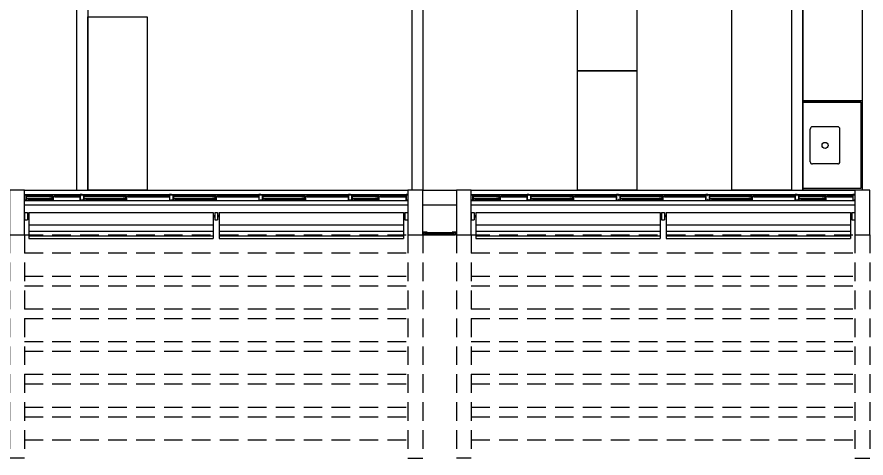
# Model space of a CAD drawing. Header units: millimetres. Extents: x 2128 to 2646, y 1972 to 2207.
# Drawn here: x 2378.56 to 2389.96, y 2006.32 to 2012.24 of the extents above; entities that cross this region are included whole.
import ezdxf

# ---------------------------------------------------------------- set-up
doc = ezdxf.new("R2010")
doc.units = ezdxf.units.MM
doc.linetypes.add('HIDDEN', pattern=[0.375, 0.25, -0.125])
for name, color, linetype in [('AR-ALV', 2, 'Continuous'), ('AR-BANCADAS', 1, 'Continuous'), ('AR-BRISES', 1, 'Continuous'), ('AR-ESQ', 1, 'Continuous'), ('AR-ESTC', 3, 'Continuous'), ('AR-PEITORIL', 1, 'Continuous'), ('AR-PERGOLAPROJ', 1, 'HIDDEN'), ('BC- VISTA', 1, 'Continuous'), ('BC-CUBA', 1, 'Continuous'), ('BR-LINHAS', 1, 'Continuous'), ('BR-MONTANTE', 242, 'Continuous'), ('BR-PAINEL', 1, 'Continuous'), ('BR-SUPORTE', 1, 'Continuous'), ('COZ1', 1, 'Continuous'), ('DT-ESQ-BAGUETE-C', 1, 'Continuous'), ('DT-ESQ-BAGUETE-V', 1, 'Continuous'), ('DT-ESQ-CHAPA DOBRADA-V', 1, 'Continuous'), ('DT-ESQ-PERFIL CADEIRA-C', 2, 'Continuous'), ('DT-ESQ-PERFIL CADEIRA-V', 2, 'Continuous'), ('DT-ESQ-PERFIL U SIMPLES-C', 2, 'Continuous'), ('DT-ESQ-PERFIL U-C', 2, 'Continuous'), ('DT-ESQ-PERFIL U-V', 1, 'Continuous'), ('DT-ESQ-VENEZIANA-C', 1, 'Continuous'), ('DT-ESQ-VENEZIANA-V', 1, 'Continuous'), ('DT-ESQ-VIDRO-C', 2, 'Continuous'), ('DT-TXTMOD', 1, 'Continuous'), ('PG-PROJ', 1, 'HIDDEN')]:
    doc.layers.add(name, color=color, linetype=linetype)
doc.styles.add('S10', font='simplex.shx', dxfattribs={"height": 0.1})

# ---------------------------------------------------------------- blocks, each defined once
blk = doc.blocks.new('EF40-P')
at = {"layer": 'DT-ESQ-BAGUETE-C', "ltscale": 0.1}
for points in [[(0.073, -0.125), (0.06, -0.125), (0.06, -0.124), (0.073, -0.124, 0.414214), (0.073, -0.123), (0.073, -0.112, 0.414214), (0.073, -0.112), (0.06, -0.112), (0.06, -0.11), (0.073, -0.11, -0.414214), (0.075, -0.112), (0.075, -0.124, -0.414214)], [(0.339, -0.125), (0.352, -0.125), (0.352, -0.124), (0.34, -0.124, -0.414214), (0.339, -0.123), (0.339, -0.112, -0.414214), (0.34, -0.112), (0.352, -0.112), (0.352, -0.11), (0.339, -0.11, 0.414214), (0.337, -0.112), (0.337, -0.124, 0.414214)], [(0.422, -0.08), (0.409, -0.08), (0.409, -0.079), (0.422, -0.079, 0.414214), (0.422, -0.078), (0.422, -0.067, 0.414214), (0.422, -0.067), (0.409, -0.067), (0.409, -0.065), (0.422, -0.065, -0.414214), (0.424, -0.067), (0.424, -0.079, -0.414214)], [(0.702, -0.08), (0.715, -0.08), (0.715, -0.079), (0.702, -0.079, -0.414214), (0.702, -0.078), (0.702, -0.067, -0.414214), (0.702, -0.067), (0.715, -0.067), (0.715, -0.065), (0.702, -0.065, 0.414214), (0.7, -0.067), (0.7, -0.079, 0.414214)], [(0.848, -0.125), (0.835, -0.125), (0.835, -0.124), (0.848, -0.124, 0.414214), (0.848, -0.123), (0.848, -0.112, 0.414214), (0.848, -0.112), (0.835, -0.112), (0.835, -0.11), (0.848, -0.11, -0.414214), (0.85, -0.112), (0.85, -0.124, -0.414214)], [(1.326, -0.125), (1.34, -0.125), (1.34, -0.124), (1.327, -0.124, -0.414214), (1.326, -0.123), (1.326, -0.112, -0.414214), (1.327, -0.112), (1.34, -0.112), (1.34, -0.11), (1.326, -0.11, 0.414214), (1.325, -0.112), (1.325, -0.124, 0.414214)], [(1.41, -0.08), (1.396, -0.08), (1.396, -0.079), (1.409, -0.079, 0.414214), (1.41, -0.078), (1.41, -0.067, 0.414214), (1.409, -0.067), (1.396, -0.067), (1.396, -0.065), (1.41, -0.065, -0.414214), (1.411, -0.067), (1.411, -0.079, -0.414214)], [(1.901, -0.08), (1.915, -0.08), (1.915, -0.079), (1.902, -0.079, -0.414214), (1.901, -0.078), (1.901, -0.067, -0.414214), (1.902, -0.067), (1.915, -0.067), (1.915, -0.065), (1.901, -0.065, 0.414214), (1.9, -0.067), (1.9, -0.079, 0.414214)], [(2.048, -0.125), (2.035, -0.125), (2.035, -0.124), (2.048, -0.124, 0.414214), (2.048, -0.123), (2.048, -0.112, 0.414214), (2.048, -0.112), (2.035, -0.112), (2.035, -0.11), (2.048, -0.11, -0.414214), (2.05, -0.112), (2.05, -0.124, -0.414214)], [(2.526, -0.125), (2.54, -0.125), (2.54, -0.124), (2.527, -0.124, -0.414214), (2.526, -0.123), (2.526, -0.112, -0.414214), (2.527, -0.112), (2.54, -0.112), (2.54, -0.11), (2.526, -0.11, 0.414214), (2.525, -0.112), (2.525, -0.124, 0.414214)], [(2.61, -0.08), (2.596, -0.08), (2.596, -0.079), (2.609, -0.079, 0.414214), (2.61, -0.078), (2.61, -0.067, 0.414214), (2.609, -0.067), (2.596, -0.067), (2.596, -0.065), (2.61, -0.065, -0.414214), (2.611, -0.067), (2.611, -0.079, -0.414214)], [(3.101, -0.08), (3.115, -0.08), (3.115, -0.079), (3.102, -0.079, -0.414214), (3.101, -0.078), (3.101, -0.067, -0.414214), (3.102, -0.067), (3.115, -0.067), (3.115, -0.065), (3.101, -0.065, 0.414214), (3.1, -0.067), (3.1, -0.079, 0.414214)], [(3.248, -0.125), (3.235, -0.125), (3.235, -0.124), (3.248, -0.124, 0.414214), (3.248, -0.123), (3.248, -0.112, 0.414214), (3.248, -0.112), (3.235, -0.112), (3.235, -0.11), (3.248, -0.11, -0.414214), (3.25, -0.112), (3.25, -0.124, -0.414214)], [(3.726, -0.125), (3.74, -0.125), (3.74, -0.124), (3.727, -0.124, -0.414214), (3.726, -0.123), (3.726, -0.112, -0.414214), (3.727, -0.112), (3.74, -0.112), (3.74, -0.11), (3.726, -0.11, 0.414214), (3.725, -0.112), (3.725, -0.124, 0.414214)], [(3.81, -0.08), (3.796, -0.08), (3.796, -0.079), (3.809, -0.079, 0.414214), (3.81, -0.078), (3.81, -0.067, 0.414214), (3.809, -0.067), (3.796, -0.067), (3.796, -0.065), (3.81, -0.065, -0.414214), (3.811, -0.067), (3.811, -0.079, -0.414214)], [(4.301, -0.08), (4.315, -0.08), (4.315, -0.079), (4.302, -0.079, -0.414214), (4.301, -0.078), (4.301, -0.067, -0.414214), (4.302, -0.067), (4.315, -0.067), (4.315, -0.065), (4.301, -0.065, 0.414214), (4.3, -0.067), (4.3, -0.079, 0.414214)], [(4.448, -0.125), (4.435, -0.125), (4.435, -0.124), (4.448, -0.124, 0.414214), (4.448, -0.123), (4.448, -0.112, 0.414214), (4.448, -0.112), (4.435, -0.112), (4.435, -0.11), (4.448, -0.11, -0.414214), (4.45, -0.112), (4.45, -0.124, -0.414214)], [(4.714, -0.125), (4.727, -0.125), (4.727, -0.124), (4.714, -0.124, -0.414214), (4.714, -0.123), (4.714, -0.112, -0.414214), (4.714, -0.112), (4.727, -0.112), (4.727, -0.11), (4.714, -0.11, 0.414214), (4.712, -0.112), (4.712, -0.124, 0.414214)], [(4.797, -0.08), (4.784, -0.08), (4.784, -0.079), (4.797, -0.079, 0.414214), (4.797, -0.078), (4.797, -0.067, 0.414214), (4.797, -0.067), (4.784, -0.067), (4.784, -0.065), (4.797, -0.065, -0.414214), (4.799, -0.067), (4.799, -0.079, -0.414214)], [(5.076, -0.08), (5.09, -0.08), (5.09, -0.079), (5.077, -0.079, -0.414214), (5.076, -0.078), (5.076, -0.067, -0.414214), (5.077, -0.067), (5.09, -0.067), (5.09, -0.065), (5.076, -0.065, 0.414214), (5.075, -0.067), (5.075, -0.079, 0.414214)]]:
    blk.add_lwpolyline(points, format="xyb", close=True, dxfattribs=at)
at = {"layer": 'DT-ESQ-BAGUETE-V', "ltscale": 0.1}
for p, q in [((0.073, -0.11), (0.339, -0.11)), ((0.422, -0.065), (0.702, -0.065)), ((0.848, -0.11), (1.326, -0.11)), ((1.41, -0.065), (1.901, -0.065)), ((2.048, -0.11), (2.526, -0.11)), ((2.61, -0.065), (3.101, -0.065)), ((3.248, -0.11), (3.726, -0.11)), ((3.81, -0.065), (4.301, -0.065)), ((4.448, -0.11), (4.714, -0.11)), ((4.797, -0.065), (5.076, -0.065))]:
    blk.add_line(p, q, dxfattribs=at)
at = {"layer": 'DT-ESQ-CHAPA DOBRADA-V', "ltscale": 0.1}
for p, q in [((0.025, -0.077), (0.374, -0.077)), ((0.025, -0.08), (0.374, -0.08)), ((0.8, -0.077), (1.361, -0.077)), ((0.8, -0.08), (1.361, -0.08)), ((2, -0.077), (2.561, -0.077)), ((2, -0.08), (2.561, -0.08)), ((3.2, -0.077), (3.761, -0.077)), ((3.2, -0.08), (3.761, -0.08)), ((4.4, -0.077), (4.749, -0.077)), ((4.4, -0.08), (4.749, -0.08))]:
    blk.add_line(p, q, dxfattribs=at)
at = {"layer": 'DT-ESQ-PERFIL CADEIRA-C', "ltscale": 0.1}
for p, q in [((0.376, -0.088), (0.422, -0.088)), ((0.75, -0.088), (0.702, -0.088)), ((1.363, -0.088), (1.41, -0.088)), ((1.95, -0.088), (1.901, -0.088)), ((2.563, -0.088), (2.61, -0.088)), ((3.15, -0.088), (3.101, -0.088)), ((3.763, -0.088), (3.81, -0.088)), ((4.35, -0.088), (4.301, -0.088)), ((4.751, -0.088), (4.797, -0.088)), ((5.125, -0.088), (5.076, -0.088)), ((0.025, -0.134), (0.073, -0.134)), ((0.385, -0.134), (0.339, -0.134)), ((0.8, -0.134), (0.848, -0.134)), ((1.373, -0.134), (1.326, -0.134)), ((2, -0.134), (2.048, -0.134)), ((2.573, -0.134), (2.526, -0.134)), ((3.2, -0.134), (3.248, -0.134)), ((3.773, -0.134), (3.726, -0.134)), ((4.4, -0.134), (4.448, -0.134)), ((4.76, -0.134), (4.714, -0.134))]:
    blk.add_line(p, q, dxfattribs=at)
for points in [[(0.073, -0.135), (0.025, -0.135), (0.025, -0.134), (0.06, -0.134, -0.198912), (0.059, -0.133, -0.198913), (0.059, -0.132), (0.059, -0.112, 0.414214), (0.058, -0.112), (0.025, -0.112), (0.025, -0.11), (0.059, -0.11, -0.414214), (0.06, -0.112), (0.06, -0.124), (0.06, -0.125), (0.06, -0.132), (0.073, -0.132, -1)], [(0.339, -0.132, 1), (0.339, -0.135), (0.385, -0.135, 0.414214), (0.387, -0.133), (0.387, -0.112, 0.414214), (0.385, -0.11), (0.354, -0.11, 0.414214), (0.352, -0.112), (0.352, -0.132)], [(0.352, -0.134, 0.198913), (0.354, -0.133, 0.198913), (0.354, -0.132), (0.354, -0.112, -0.414214), (0.354, -0.112), (0.385, -0.112, -0.414214), (0.386, -0.112), (0.386, -0.133, -0.414214), (0.385, -0.134)], [(0.422, -0.087, -1), (0.422, -0.09), (0.376, -0.09, -0.414214), (0.374, -0.088), (0.374, -0.067, -0.414214), (0.376, -0.065), (0.407, -0.065, -0.414214), (0.409, -0.067), (0.409, -0.087)], [(0.409, -0.088, -0.198913), (0.408, -0.088, -0.198913), (0.407, -0.087), (0.407, -0.067, 0.414214), (0.407, -0.067), (0.376, -0.067, 0.414214), (0.375, -0.067), (0.375, -0.088, 0.414214), (0.376, -0.088)], [(0.702, -0.09), (0.75, -0.09), (0.75, -0.088), (0.715, -0.088, 0.198912), (0.716, -0.088, 0.198913), (0.716, -0.087), (0.716, -0.067, -0.414214), (0.717, -0.067), (0.75, -0.067), (0.75, -0.065), (0.716, -0.065, 0.414214), (0.715, -0.067), (0.715, -0.079), (0.715, -0.08), (0.715, -0.087), (0.702, -0.087, 1)], [(0.848, -0.135), (0.8, -0.135), (0.8, -0.134), (0.835, -0.134, -0.198912), (0.834, -0.133, -0.198913), (0.833, -0.132), (0.833, -0.112, 0.414214), (0.833, -0.112), (0.8, -0.112), (0.8, -0.11), (0.833, -0.11, -0.414214), (0.835, -0.112), (0.835, -0.124), (0.835, -0.125), (0.835, -0.132), (0.848, -0.132, -1)], [(1.326, -0.132, 1), (1.326, -0.135), (1.373, -0.135, 0.414214), (1.375, -0.133), (1.375, -0.112, 0.414214), (1.373, -0.11), (1.341, -0.11, 0.414214), (1.34, -0.112), (1.34, -0.132)], [(1.34, -0.134, 0.198913), (1.341, -0.133, 0.198913), (1.341, -0.132), (1.341, -0.112, -0.414214), (1.342, -0.112), (1.373, -0.112, -0.414214), (1.373, -0.112), (1.373, -0.133, -0.414214), (1.373, -0.134)], [(1.41, -0.087, -1), (1.41, -0.09), (1.363, -0.09, -0.414214), (1.361, -0.088), (1.361, -0.067, -0.414214), (1.363, -0.065), (1.395, -0.065, -0.414214), (1.396, -0.067), (1.396, -0.087)], [(1.396, -0.088, -0.198913), (1.395, -0.088, -0.198913), (1.395, -0.087), (1.395, -0.067, 0.414214), (1.394, -0.067), (1.363, -0.067, 0.414214), (1.363, -0.067), (1.363, -0.088, 0.414214), (1.363, -0.088)], [(1.901, -0.09), (1.95, -0.09), (1.95, -0.088), (1.915, -0.088, 0.198912), (1.916, -0.088, 0.198913), (1.916, -0.087), (1.916, -0.067, -0.414214), (1.917, -0.067), (1.95, -0.067), (1.95, -0.065), (1.916, -0.065, 0.414214), (1.915, -0.067), (1.915, -0.079), (1.915, -0.08), (1.915, -0.087), (1.901, -0.087, 1)], [(2.048, -0.135), (2, -0.135), (2, -0.134), (2.035, -0.134, -0.198912), (2.034, -0.133, -0.198913), (2.033, -0.132), (2.033, -0.112, 0.414214), (2.033, -0.112), (2, -0.112), (2, -0.11), (2.033, -0.11, -0.414214), (2.035, -0.112), (2.035, -0.124), (2.035, -0.125), (2.035, -0.132), (2.048, -0.132, -1)], [(2.526, -0.132, 1), (2.526, -0.135), (2.573, -0.135, 0.414214), (2.575, -0.133), (2.575, -0.112, 0.414214), (2.573, -0.11), (2.541, -0.11, 0.414214), (2.54, -0.112), (2.54, -0.132)], [(2.54, -0.134, 0.198913), (2.541, -0.133, 0.198913), (2.541, -0.132), (2.541, -0.112, -0.414214), (2.542, -0.112), (2.573, -0.112, -0.414214), (2.573, -0.112), (2.573, -0.133, -0.414214), (2.573, -0.134)], [(2.61, -0.087, -1), (2.61, -0.09), (2.563, -0.09, -0.414214), (2.561, -0.088), (2.561, -0.067, -0.414214), (2.563, -0.065), (2.595, -0.065, -0.414214), (2.596, -0.067), (2.596, -0.087)], [(2.596, -0.088, -0.198913), (2.595, -0.088, -0.198913), (2.595, -0.087), (2.595, -0.067, 0.414214), (2.594, -0.067), (2.563, -0.067, 0.414214), (2.563, -0.067), (2.563, -0.088, 0.414214), (2.563, -0.088)], [(3.101, -0.09), (3.15, -0.09), (3.15, -0.088), (3.115, -0.088, 0.198912), (3.116, -0.088, 0.198913), (3.116, -0.087), (3.116, -0.067, -0.414214), (3.117, -0.067), (3.15, -0.067), (3.15, -0.065), (3.116, -0.065, 0.414214), (3.115, -0.067), (3.115, -0.079), (3.115, -0.08), (3.115, -0.087), (3.101, -0.087, 1)], [(3.248, -0.135), (3.2, -0.135), (3.2, -0.134), (3.235, -0.134, -0.198912), (3.234, -0.133, -0.198913), (3.233, -0.132), (3.233, -0.112, 0.414214), (3.233, -0.112), (3.2, -0.112), (3.2, -0.11), (3.233, -0.11, -0.414214), (3.235, -0.112), (3.235, -0.124), (3.235, -0.125), (3.235, -0.132), (3.248, -0.132, -1)], [(3.726, -0.132, 1), (3.726, -0.135), (3.773, -0.135, 0.414214), (3.775, -0.133), (3.775, -0.112, 0.414214), (3.773, -0.11), (3.741, -0.11, 0.414214), (3.74, -0.112), (3.74, -0.132)], [(3.74, -0.134, 0.198913), (3.741, -0.133, 0.198913), (3.741, -0.132), (3.741, -0.112, -0.414214), (3.742, -0.112), (3.773, -0.112, -0.414214), (3.773, -0.112), (3.773, -0.133, -0.414214), (3.773, -0.134)], [(3.81, -0.087, -1), (3.81, -0.09), (3.763, -0.09, -0.414214), (3.761, -0.088), (3.761, -0.067, -0.414214), (3.763, -0.065), (3.795, -0.065, -0.414214), (3.796, -0.067), (3.796, -0.087)], [(3.796, -0.088, -0.198913), (3.795, -0.088, -0.198913), (3.795, -0.087), (3.795, -0.067, 0.414214), (3.794, -0.067), (3.763, -0.067, 0.414214), (3.763, -0.067), (3.763, -0.088, 0.414214), (3.763, -0.088)], [(4.301, -0.09), (4.35, -0.09), (4.35, -0.088), (4.315, -0.088, 0.198912), (4.316, -0.088, 0.198913), (4.316, -0.087), (4.316, -0.067, -0.414214), (4.317, -0.067), (4.35, -0.067), (4.35, -0.065), (4.316, -0.065, 0.414214), (4.315, -0.067), (4.315, -0.079), (4.315, -0.08), (4.315, -0.087), (4.301, -0.087, 1)], [(4.448, -0.135), (4.4, -0.135), (4.4, -0.134), (4.435, -0.134, -0.198912), (4.434, -0.133, -0.198913), (4.433, -0.132), (4.433, -0.112, 0.414214), (4.433, -0.112), (4.4, -0.112), (4.4, -0.11), (4.433, -0.11, -0.414214), (4.435, -0.112), (4.435, -0.124), (4.435, -0.125), (4.435, -0.132), (4.448, -0.132, -1)], [(4.714, -0.132, 1), (4.714, -0.135), (4.76, -0.135, 0.414214), (4.762, -0.133), (4.762, -0.112, 0.414214), (4.76, -0.11), (4.729, -0.11, 0.414214), (4.727, -0.112), (4.727, -0.132)], [(4.727, -0.134, 0.198913), (4.729, -0.133, 0.198913), (4.729, -0.132), (4.729, -0.112, -0.414214), (4.729, -0.112), (4.76, -0.112, -0.414214), (4.761, -0.112), (4.761, -0.133, -0.414214), (4.76, -0.134)], [(4.797, -0.087, -1), (4.797, -0.09), (4.751, -0.09, -0.414214), (4.749, -0.088), (4.749, -0.067, -0.414214), (4.751, -0.065), (4.782, -0.065, -0.414214), (4.784, -0.067), (4.784, -0.087)], [(4.784, -0.088, -0.198913), (4.783, -0.088, -0.198913), (4.782, -0.087), (4.782, -0.067, 0.414214), (4.782, -0.067), (4.751, -0.067, 0.414214), (4.75, -0.067), (4.75, -0.088, 0.414214), (4.751, -0.088)], [(5.076, -0.09), (5.125, -0.09), (5.125, -0.088), (5.09, -0.088, 0.198912), (5.091, -0.088, 0.198913), (5.091, -0.087), (5.091, -0.067, -0.414214), (5.092, -0.067), (5.125, -0.067), (5.125, -0.065), (5.091, -0.065, 0.414214), (5.09, -0.067), (5.09, -0.079), (5.09, -0.08), (5.09, -0.087), (5.076, -0.087, 1)]]:
    blk.add_lwpolyline(points, format="xyb", close=True, dxfattribs=at)
at = {"layer": 'DT-ESQ-PERFIL CADEIRA-V', "ltscale": 0.1}
for p, q in [((0.407, -0.09), (0.702, -0.09)), ((1.395, -0.09), (1.901, -0.09)), ((2.595, -0.09), (3.101, -0.09)), ((3.795, -0.09), (4.301, -0.09)), ((4.782, -0.09), (5.076, -0.09)), ((0.073, -0.135), (0.339, -0.135)), ((0.848, -0.135), (1.326, -0.135)), ((2.048, -0.135), (2.526, -0.135)), ((3.248, -0.135), (3.726, -0.135)), ((4.448, -0.135), (4.714, -0.135))]:
    blk.add_line(p, q, dxfattribs=at)
at = {"layer": 'DT-ESQ-PERFIL U SIMPLES-C', "ltscale": 0.1}
for points in [[(0.376, -0.102), (0.384, -0.102), (0.384, -0.1), (0.376, -0.1, -0.414214), (0.375, -0.1), (0.375, -0.092, -0.414214), (0.376, -0.091), (0.384, -0.091), (0.384, -0.09), (0.376, -0.09, 0.414214), (0.374, -0.092), (0.374, -0.1, 0.414214)], [(0.385, -0.098), (0.377, -0.098), (0.377, -0.1), (0.385, -0.1, -0.414214), (0.386, -0.1), (0.386, -0.108, -0.414214), (0.385, -0.109), (0.377, -0.109), (0.377, -0.11), (0.385, -0.11, 0.414214), (0.387, -0.108), (0.387, -0.1, 0.414214)], [(1.363, -0.102), (1.371, -0.102), (1.371, -0.1), (1.363, -0.1, -0.414214), (1.363, -0.1), (1.363, -0.092, -0.414214), (1.363, -0.091), (1.371, -0.091), (1.371, -0.09), (1.363, -0.09, 0.414214), (1.361, -0.092), (1.361, -0.1, 0.414214)], [(1.373, -0.098), (1.365, -0.098), (1.365, -0.1), (1.373, -0.1, -0.414214), (1.373, -0.1), (1.373, -0.108, -0.414214), (1.373, -0.109), (1.365, -0.109), (1.365, -0.11), (1.373, -0.11, 0.414214), (1.375, -0.108), (1.375, -0.1, 0.414214)], [(2.563, -0.102), (2.571, -0.102), (2.571, -0.1), (2.563, -0.1, -0.414214), (2.563, -0.1), (2.563, -0.092, -0.414214), (2.563, -0.091), (2.571, -0.091), (2.571, -0.09), (2.563, -0.09, 0.414214), (2.561, -0.092), (2.561, -0.1, 0.414214)], [(2.573, -0.098), (2.565, -0.098), (2.565, -0.1), (2.573, -0.1, -0.414214), (2.573, -0.1), (2.573, -0.108, -0.414214), (2.573, -0.109), (2.565, -0.109), (2.565, -0.11), (2.573, -0.11, 0.414214), (2.575, -0.108), (2.575, -0.1, 0.414214)], [(3.763, -0.102), (3.771, -0.102), (3.771, -0.1), (3.763, -0.1, -0.414214), (3.763, -0.1), (3.763, -0.092, -0.414214), (3.763, -0.091), (3.771, -0.091), (3.771, -0.09), (3.763, -0.09, 0.414214), (3.761, -0.092), (3.761, -0.1, 0.414214)], [(3.773, -0.098), (3.765, -0.098), (3.765, -0.1), (3.773, -0.1, -0.414214), (3.773, -0.1), (3.773, -0.108, -0.414214), (3.773, -0.109), (3.765, -0.109), (3.765, -0.11), (3.773, -0.11, 0.414214), (3.775, -0.108), (3.775, -0.1, 0.414214)], [(4.751, -0.102), (4.759, -0.102), (4.759, -0.1), (4.751, -0.1, -0.414214), (4.75, -0.1), (4.75, -0.092, -0.414214), (4.751, -0.091), (4.759, -0.091), (4.759, -0.09), (4.751, -0.09, 0.414214), (4.749, -0.092), (4.749, -0.1, 0.414214)], [(4.76, -0.098), (4.752, -0.098), (4.752, -0.1), (4.76, -0.1, -0.414214), (4.761, -0.1), (4.761, -0.108, -0.414214), (4.76, -0.109), (4.752, -0.109), (4.752, -0.11), (4.76, -0.11, 0.414214), (4.762, -0.108), (4.762, -0.1, 0.414214)]]:
    blk.add_lwpolyline(points, format="xyb", close=True, dxfattribs=at)
at = {"layer": 'DT-ESQ-PERFIL U-C', "ltscale": 0.1}
for points in [[(0, -0.062, -0.414214), (0.001, -0.06), (0.023, -0.06, -0.414214), (0.025, -0.062), (0.025, -0.139, -0.414214), (0.023, -0.14), (0.001, -0.14, -0.414214), (0, -0.139), (0, -0.125), (0.001, -0.125), (0.001, -0.138, 0.414214), (0.002, -0.139), (0.023, -0.139, 0.414214), (0.023, -0.138), (0.023, -0.062, 0.414214), (0.023, -0.062), (0.002, -0.062, 0.414214), (0.001, -0.062), (0.001, -0.075), (0, -0.075)], [(0.775, -0.062, 0.414214), (0.773, -0.06), (0.751, -0.06, 0.414214), (0.75, -0.062), (0.75, -0.139, 0.414214), (0.751, -0.14), (0.773, -0.14, 0.414214), (0.775, -0.139), (0.775, -0.125), (0.773, -0.125), (0.773, -0.138, -0.414214), (0.773, -0.139), (0.752, -0.139, -0.414214), (0.751, -0.138), (0.751, -0.062, -0.414214), (0.752, -0.062), (0.773, -0.062, -0.414214), (0.773, -0.062), (0.773, -0.075), (0.775, -0.075)], [(0.775, -0.062, -0.414214), (0.776, -0.06), (0.798, -0.06, -0.414214), (0.8, -0.062), (0.8, -0.139, -0.414214), (0.798, -0.14), (0.776, -0.14, -0.414214), (0.775, -0.139), (0.775, -0.125), (0.776, -0.125), (0.776, -0.138, 0.414214), (0.777, -0.139), (0.798, -0.139, 0.414214), (0.798, -0.138), (0.798, -0.062, 0.414214), (0.798, -0.062), (0.777, -0.062, 0.414214), (0.776, -0.062), (0.776, -0.075), (0.775, -0.075)], [(1.975, -0.062, 0.414214), (1.973, -0.06), (1.951, -0.06, 0.414214), (1.95, -0.062), (1.95, -0.139, 0.414214), (1.951, -0.14), (1.973, -0.14, 0.414214), (1.975, -0.139), (1.975, -0.125), (1.973, -0.125), (1.973, -0.138, -0.414214), (1.973, -0.139), (1.952, -0.139, -0.414214), (1.951, -0.138), (1.951, -0.062, -0.414214), (1.952, -0.062), (1.973, -0.062, -0.414214), (1.973, -0.062), (1.973, -0.075), (1.975, -0.075)], [(1.975, -0.062, -0.414214), (1.976, -0.06), (1.998, -0.06, -0.414214), (2, -0.062), (2, -0.139, -0.414214), (1.998, -0.14), (1.976, -0.14, -0.414214), (1.975, -0.139), (1.975, -0.125), (1.976, -0.125), (1.976, -0.138, 0.414214), (1.977, -0.139), (1.998, -0.139, 0.414214), (1.998, -0.138), (1.998, -0.062, 0.414214), (1.998, -0.062), (1.977, -0.062, 0.414214), (1.976, -0.062), (1.976, -0.075), (1.975, -0.075)], [(3.175, -0.062, 0.414214), (3.173, -0.06), (3.151, -0.06, 0.414214), (3.15, -0.062), (3.15, -0.139, 0.414214), (3.151, -0.14), (3.173, -0.14, 0.414214), (3.175, -0.139), (3.175, -0.125), (3.173, -0.125), (3.173, -0.138, -0.414214), (3.173, -0.139), (3.152, -0.139, -0.414214), (3.151, -0.138), (3.151, -0.062, -0.414214), (3.152, -0.062), (3.173, -0.062, -0.414214), (3.173, -0.062), (3.173, -0.075), (3.175, -0.075)], [(3.175, -0.062, -0.414214), (3.176, -0.06), (3.198, -0.06, -0.414214), (3.2, -0.062), (3.2, -0.139, -0.414214), (3.198, -0.14), (3.176, -0.14, -0.414214), (3.175, -0.139), (3.175, -0.125), (3.176, -0.125), (3.176, -0.138, 0.414214), (3.177, -0.139), (3.198, -0.139, 0.414214), (3.198, -0.138), (3.198, -0.062, 0.414214), (3.198, -0.062), (3.177, -0.062, 0.414214), (3.176, -0.062), (3.176, -0.075), (3.175, -0.075)], [(4.375, -0.062, 0.414214), (4.373, -0.06), (4.351, -0.06, 0.414214), (4.35, -0.062), (4.35, -0.139, 0.414214), (4.351, -0.14), (4.373, -0.14, 0.414214), (4.375, -0.139), (4.375, -0.125), (4.373, -0.125), (4.373, -0.138, -0.414214), (4.373, -0.139), (4.352, -0.139, -0.414214), (4.351, -0.138), (4.351, -0.062, -0.414214), (4.352, -0.062), (4.373, -0.062, -0.414214), (4.373, -0.062), (4.373, -0.075), (4.375, -0.075)], [(4.375, -0.062, -0.414214), (4.376, -0.06), (4.398, -0.06, -0.414214), (4.4, -0.062), (4.4, -0.139, -0.414214), (4.398, -0.14), (4.376, -0.14, -0.414214), (4.375, -0.139), (4.375, -0.125), (4.376, -0.125), (4.376, -0.138, 0.414214), (4.377, -0.139), (4.398, -0.139, 0.414214), (4.398, -0.138), (4.398, -0.062, 0.414214), (4.398, -0.062), (4.377, -0.062, 0.414214), (4.376, -0.062), (4.376, -0.075), (4.375, -0.075)], [(5.15, -0.062, 0.414214), (5.148, -0.06), (5.126, -0.06, 0.414214), (5.125, -0.062), (5.125, -0.139, 0.414214), (5.126, -0.14), (5.148, -0.14, 0.414214), (5.15, -0.139), (5.15, -0.125), (5.148, -0.125), (5.148, -0.138, -0.414214), (5.148, -0.139), (5.127, -0.139, -0.414214), (5.126, -0.138), (5.126, -0.062, -0.414214), (5.127, -0.062), (5.148, -0.062, -0.414214), (5.148, -0.062), (5.148, -0.075), (5.15, -0.075)]]:
    blk.add_lwpolyline(points, format="xyb", close=True, dxfattribs=at)
at = {"layer": 'DT-ESQ-PERFIL U-V', "ltscale": 0.1}
for p, q in [((0.023, -0.06), (0.751, -0.06)), ((0.798, -0.06), (1.951, -0.06)), ((1.998, -0.06), (3.151, -0.06)), ((3.198, -0.06), (4.351, -0.06)), ((4.398, -0.06), (5.126, -0.06)), ((0.023, -0.14), (0.751, -0.14)), ((0.798, -0.14), (1.951, -0.14)), ((1.998, -0.14), (3.151, -0.14)), ((3.198, -0.14), (4.351, -0.14)), ((4.398, -0.14), (5.126, -0.14))]:
    blk.add_line(p, q, dxfattribs=at)
at = {"layer": 'DT-ESQ-VIDRO-C', "ltscale": 0.1}
for points in [[(0.713, -0.085), (0.713, -0.082), (0.412, -0.082), (0.412, -0.085)], [(1.912, -0.085), (1.912, -0.082), (1.399, -0.082), (1.399, -0.085)], [(3.112, -0.085), (3.112, -0.082), (2.599, -0.082), (2.599, -0.085)], [(4.312, -0.085), (4.312, -0.082), (3.799, -0.082), (3.799, -0.085)], [(5.087, -0.085), (5.087, -0.082), (4.786, -0.082), (4.786, -0.085)], [(0.063, -0.13), (0.063, -0.127), (0.349, -0.127), (0.349, -0.13)], [(0.838, -0.13), (0.838, -0.127), (1.337, -0.127), (1.337, -0.13)], [(2.038, -0.13), (2.038, -0.127), (2.537, -0.127), (2.537, -0.13)], [(3.238, -0.13), (3.238, -0.127), (3.737, -0.127), (3.737, -0.13)], [(4.438, -0.13), (4.438, -0.127), (4.724, -0.127), (4.724, -0.13)]]:
    blk.add_lwpolyline(points, close=True, dxfattribs=at)
at = {"layer": 'DT-TXTMOD', "ltscale": 0.1, "style": 'S10', "flags": 3}
for tag, p in [('M01', (0.025, -0.28)), ('M02', (0.325, -0.28)), ('M03', (0.627, -0.28)), ('M04', (0.929, -0.28)), ('M05', (1.231, -0.28)), ('M06', (1.532, -0.28)), ('M07', (1.834, -0.28)), ('M08', (2.136, -0.28)), ('M09', (2.438, -0.28)), ('M10', (2.739, -0.28)), ('M11', (3.041, -0.28)), ('M12', (3.343, -0.28)), ('M13', (3.645, -0.28)), ('M14', (3.946, -0.28)), ('M15', (4.248, -0.28)), ('M16', (4.55, -0.28)), ('M17', (4.852, -0.28))]:
    blk.add_attdef(tag, p, '', height=0.1, dxfattribs=at)
blk = doc.blocks.new('BR-MODULO1')
at = {"layer": 'BR-LINHAS'}
for p, q in [((0.06, -0.265), (2.535, -0.265)), ((2.615, -0.265), (5.09, -0.265)), ((0.06, -0.352), (2.535, -0.352)), ((0.06, -0.415), (2.535, -0.415)), ((2.615, -0.352), (5.09, -0.352)), ((2.615, -0.415), (5.09, -0.415))]:
    blk.add_line(p, q, dxfattribs=at)
at = {"layer": 'BR-MONTANTE'}
for p, q in [((0, -0.1), (0, -0.2)), ((0, -0.1), (0.04, -0.1)), ((0.04, -0.1), (0.04, -0.2)), ((2.555, -0.1), (2.595, -0.1)), ((2.555, -0.1), (2.555, -0.2)), ((2.595, -0.1), (2.595, -0.2)), ((5.11, -0.1), (5.11, -0.2)), ((5.11, -0.1), (5.15, -0.1)), ((5.15, -0.1), (5.15, -0.2)), ((0, -0.2), (0.04, -0.2)), ((2.555, -0.2), (2.595, -0.2)), ((5.11, -0.2), (5.15, -0.2))]:
    blk.add_line(p, q, dxfattribs=at)
at = {"layer": 'BR-PAINEL'}
for p, q in [((0.06, -0.1), (2.535, -0.1)), ((0.06, -0.1), (0.06, -0.45)), ((2.535, -0.1), (2.535, -0.45)), ((2.615, -0.1), (2.615, -0.45)), ((2.615, -0.1), (5.09, -0.1)), ((5.09, -0.1), (5.09, -0.45)), ((0.06, -0.45), (2.535, -0.45)), ((2.615, -0.45), (5.09, -0.45))]:
    blk.add_line(p, q, dxfattribs=at)
at = {"layer": 'BR-SUPORTE'}
for p, q in [((0.04, -0.14), (0.06, -0.14)), ((0.04, -0.16), (0.06, -0.16)), ((0.05, -0.14), (0.05, -0.16)), ((2.535, -0.14), (2.555, -0.14)), ((2.535, -0.16), (2.555, -0.16)), ((2.545, -0.14), (2.545, -0.16)), ((2.615, -0.14), (2.595, -0.14)), ((2.615, -0.16), (2.595, -0.16)), ((2.605, -0.14), (2.605, -0.16)), ((5.09, -0.14), (5.11, -0.14)), ((5.09, -0.16), (5.11, -0.16)), ((5.1, -0.14), (5.1, -0.16))]:
    blk.add_line(p, q, dxfattribs=at)
blk = doc.blocks.new('PG-MODULO1-PJ-B')
at = {"layer": 'PG-PROJ'}
for p, q in [((0, 0), (0, -3)), ((5.55, 0), (5.55, -3)), ((0.2, 0), (5.35, 0)), ((0.2, 0), (0.2, -3)), ((5.35, 0), (5.35, -3)), ((0.2, -0.245), (5.35, -0.245)), ((0.2, -0.555), (5.35, -0.555)), ((0.2, -0.685), (5.35, -0.685)), ((0.2, -0.995), (5.35, -0.995)), ((0.2, -1.125), (5.35, -1.125)), ((0.2, -1.435), (5.35, -1.435)), ((0.2, -1.565), (5.35, -1.565)), ((0.2, -1.875), (5.35, -1.875)), ((0.2, -2.005), (5.35, -2.005)), ((0.2, -2.315), (5.35, -2.315)), ((0.2, -2.445), (5.35, -2.445)), ((0.2, -2.755), (5.35, -2.755)), ((0.2, -3), (0, -3)), ((5.35, -3), (5.55, -3))]:
    blk.add_line(p, q, dxfattribs=at)
blk = doc.blocks.new('EF01C-P')
at = {"layer": 'DT-ESQ-BAGUETE-C', "ltscale": 0.1}
for points in [[(0.002, 0.035), (0.015, 0.035), (0.015, 0.033), (0.002, 0.033), (0.002, 0.005), (0.015, 0.005), (0.015, 0.004), (0.002, 0.004, -0.414214), (0, 0.005), (0, 0.033, -0.414214)], [(0.448, 0.035), (0.435, 0.035), (0.435, 0.033), (0.448, 0.033), (0.448, 0.005), (0.435, 0.005), (0.435, 0.004), (0.448, 0.004, 0.414214), (0.45, 0.005), (0.45, 0.033, 0.414214)]]:
    blk.add_lwpolyline(points, format="xyb", close=True, dxfattribs=at)
at = {"layer": 'DT-ESQ-PERFIL CADEIRA-C', "ltscale": 0.1}
for points in [[(0.01, 0.002), (0.01, 0.003), (0.002, 0.003, 1), (0.002, 0), (0.015, 0, 0.414214), (0.016, 0.002), (0.016, 0.033), (0.043, 0.033)], [(0.043, 0.006), (0.018, 0.006), (0.018, 0.016), (0.016, 0.016), (0.016, 0.006, 0.414214), (0.018, 0.005), (0.043, 0.005), (0.056, 0.005, 1), (0.056, 0.008), (0.043, 0.008), (0.043, 0.02), (0.043, 0.032), (0.056, 0.032, 1), (0.056, 0.035), (0.043, 0.035), (0.016, 0.035, 0.414214), (0.015, 0.033), (0.015, 0.002), (0.002, 0.002)], [(0.041, 0.02), (0.041, 0.032, -0.414214), (0.043, 0.033), (0.056, 0.033)], [(0.041, 0.02), (0.041, 0.008, 0.414214), (0.043, 0.006), (0.056, 0.006)], [(0.407, 0.006), (0.432, 0.006), (0.432, 0.016), (0.433, 0.016), (0.433, 0.006, -0.414214), (0.432, 0.005), (0.407, 0.005), (0.394, 0.005, -1), (0.394, 0.008), (0.407, 0.008), (0.407, 0.02), (0.407, 0.032), (0.394, 0.032, -1), (0.394, 0.035), (0.407, 0.035), (0.433, 0.035, -0.414214), (0.435, 0.033), (0.435, 0.002), (0.448, 0.002)], [(0.408, 0.02), (0.408, 0.032, 0.414214), (0.407, 0.033), (0.394, 0.033)], [(0.408, 0.02), (0.408, 0.008, -0.414214), (0.407, 0.006), (0.394, 0.006)], [(0.44, 0.002), (0.44, 0.003), (0.448, 0.003, -1), (0.448, 0), (0.435, 0, -0.414214), (0.433, 0.002), (0.433, 0.033), (0.407, 0.033)]]:
    blk.add_lwpolyline(points, format="xyb", dxfattribs=at)
at = {"layer": 'DT-ESQ-PERFIL CADEIRA-V', "ltscale": 0.1}
blk.add_line((0.015, 0), (0.435, 0), dxfattribs=at)
at = {"layer": 'DT-ESQ-VENEZIANA-C', "ltscale": 0.1}
for p, q in [((0.043, 0.011), (0.407, 0.011)), ((0.043, 0.009), (0.407, 0.009))]:
    blk.add_line(p, q, dxfattribs=at)
at = {"layer": 'DT-ESQ-VENEZIANA-V', "ltscale": 0.1}
blk.add_line((0.043, 0.031), (0.407, 0.031), dxfattribs=at)
at = {"layer": 'DT-TXTMOD', "ltscale": 0.1, "style": 'S10', "flags": 3}
blk.add_attdef('EF01C', (0.021, -0.14), '', height=0.1, dxfattribs=at)
blk = doc.blocks.new('BCL08')
at = {"layer": 'BC- VISTA'}
blk.add_lwpolyline([(0.8, 0), (0.8, -2.325), (0, -2.325), (0, 0)], close=True, dxfattribs=at)
blk = doc.blocks.new('CUBAbnc-01P')
at = {"layer": 'COZ1'}
for p, q in [((-0.22, -0.1005), (0.22, -0.1005)), ((-0.25, -0.4705), (-0.25, -0.1305)), ((0.25, -0.4705), (0.25, -0.1305)), ((-0.22, -0.5005), (0.22, -0.5005))]:
    blk.add_line(p, q, dxfattribs=at)
blk.add_circle((0, -0.3005), 0.04, dxfattribs=at)
for centre, start, end in [((-0.22, -0.1305), 90, 180), ((0.22, -0.1305), 0, 90), ((-0.22, -0.4705), 180, 270), ((0.22, -0.4705), 270, 0)]:
    blk.add_arc(centre, 0.03, start, end, dxfattribs=at)
blk = doc.blocks.new('BCP01')
at = {"layer": 'BC- VISTA'}
for p, q in [((0, -0.02), (0.78, -0.02)), ((0.78, -0.02), (0.78, -1.18)), ((0.78, -1.18), (0, -1.18))]:
    blk.add_line(p, q, dxfattribs=at)
blk.add_lwpolyline([(0.8, 0), (0.8, -1.2), (0, -1.2), (0, 0)], close=True, dxfattribs=at)
at = {"layer": 'BC-CUBA', "rotation": 90}
blk.add_blockref('CUBAbnc-01P', (0, -0.6), dxfattribs=at)
blk = doc.blocks.new('BCP17')
at = {"layer": 'BC- VISTA'}
blk.add_lwpolyline([(0.8, 0), (0.8, -2.325), (0, -2.325), (0, 0)], close=True, dxfattribs=at)
blk = doc.blocks.new('BCL11')
at = {"layer": 'BC- VISTA'}
blk.add_lwpolyline([(0.8, 0), (0.8, -1.6), (0, -1.6), (0, 0)], close=True, dxfattribs=at)
blk = doc.blocks.new('BCP19')
at = {"layer": 'BC- VISTA'}
blk.add_lwpolyline([(0.8, 0), (0.8, -2.525), (0, -2.525), (0, 0)], close=True, dxfattribs=at)

msp = doc.modelspace()

# ---------------------------------------------------------------- linework, layer by layer
at = {"layer": 'AR-ALV'}
for p, q in [((2379.361, 2018.24), (2379.361, 2009.915)), ((2388.961, 2018.24), (2388.961, 2009.915)), ((2389.111, 2018.24), (2389.111, 2009.915)), ((2379.511, 2016.365), (2379.511, 2009.915)), ((2383.861, 2016.19), (2383.861, 2009.915)), ((2384.011, 2016.19), (2384.011, 2009.915)), ((2379.361, 2009.915), (2379.511, 2009.915)), ((2384.011, 2009.915), (2384.461, 2009.915)), ((2388.961, 2009.915), (2389.111, 2009.915)), ((2384.011, 2009.715), (2384.461, 2009.715))]:
    msp.add_line(p, q, dxfattribs=at)
at = {"layer": 'AR-ESTC'}
for points in [[(2378.661, 2009.915), (2378.461, 2009.915), (2378.461, 2009.315), (2378.661, 2009.315)], [(2384.011, 2009.915), (2383.811, 2009.915), (2383.811, 2009.315), (2384.011, 2009.315)], [(2384.661, 2009.915), (2384.461, 2009.915), (2384.461, 2009.315), (2384.661, 2009.315)], [(2390.011, 2009.915), (2389.811, 2009.915), (2389.811, 2009.315), (2390.011, 2009.315)]]:
    msp.add_lwpolyline(points, close=True, dxfattribs=at)
at = {"layer": 'AR-PEITORIL'}
for p, q in [((2378.661, 2009.915), (2383.811, 2009.915)), ((2384.661, 2009.915), (2389.811, 2009.915)), ((2378.661, 2009.715), (2383.811, 2009.715)), ((2384.661, 2009.715), (2389.811, 2009.715))]:
    msp.add_line(p, q, dxfattribs=at)

# ---------------------------------------------------------------- block references
at = {"layer": 'AR-BANCADAS'}
for name, p in [('BCP17', (2389.111, 2013.44)), ('BCL11', (2386.086, 2013.115)), ('BCP19', (2388.161, 2012.44)), ('BCL08', (2379.511, 2012.24)), ('BCL11', (2386.086, 2011.515)), ('BCP01', (2389.111, 2011.115))]:
    msp.add_blockref(name, p, dxfattribs=at)
at = {"layer": 'AR-BRISES'}
for p in [(2378.661, 2009.715), (2384.661, 2009.715)]:
    msp.add_blockref('BR-MODULO1', p, dxfattribs=at)
at = {"layer": 'AR-ESQ'}
for name, p in [('EF40-P', (2378.661, 2009.915)), ('EF40-P', (2384.661, 2009.915)), ('EF01C-P', (2384.011, 2009.315))]:
    msp.add_blockref(name, p, dxfattribs=at)
at = {"layer": 'AR-PERGOLAPROJ'}
for p in [(2378.461, 2009.315), (2384.461, 2009.315)]:
    msp.add_blockref('PG-MODULO1-PJ-B', p, dxfattribs=at)

doc.saveas('drawing.dxf')
